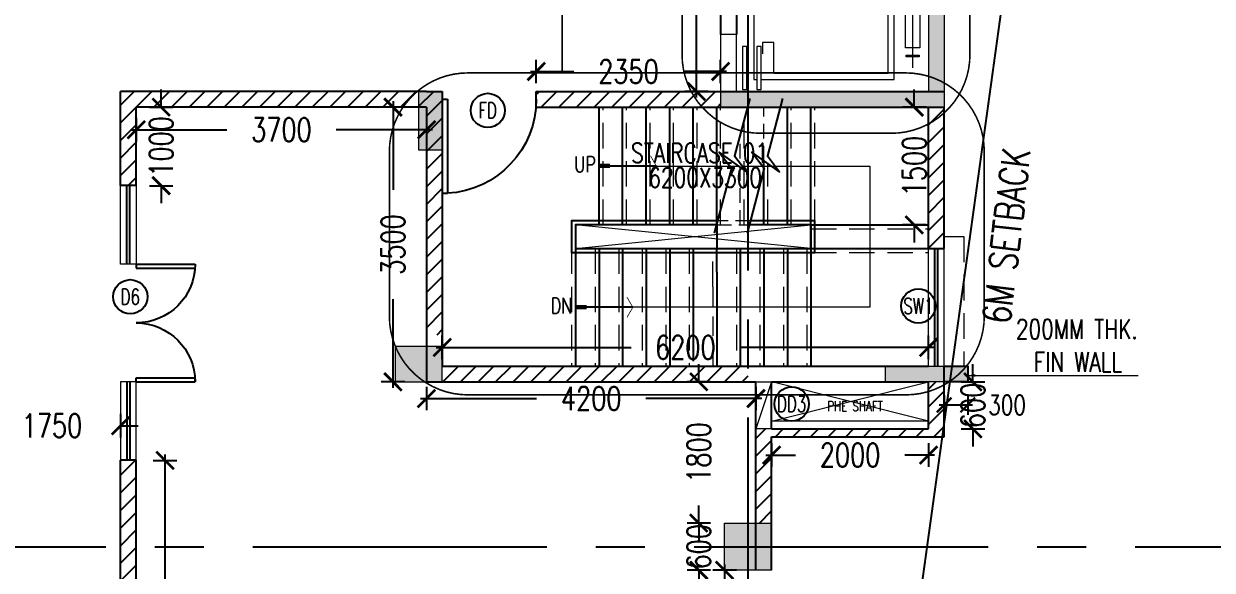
# Model space of a CAD drawing. Header units: millimetres. Extents: x -2076597 to 16308595, y -4402071 to 17875273.
# Drawn here: x -2033182 to -2018031, y -4302683 to -4295720 of the extents above; entities that cross this region are included whole.
import ezdxf
from ezdxf.enums import TextEntityAlignment as Align
from ezdxf.lldxf.tags import DXFTag

# ---------------------------------------------------------------- set-up
doc = ezdxf.new("R2010")
doc.units = ezdxf.units.MM
for name, pattern in [('CENTER', [50.8, 31.75, -6.35, 6.35, -6.35]), ('CENTER2', [1.125, 0.75, -0.125, 0.125, -0.125]), ('CONTINULUS', [0]), ('DASHDOT', [1, 0.5, -0.25, 0, -0.25]), ('DASHED', [19.05, 12.7, -6.35]), ('DASHED2', [0.375, 0.25, -0.125])]:
    doc.linetypes.add(name, pattern=pattern)
for name, color, linetype, lineweight in [('A- GLAZING', 5, 'Continuous', 9), ('A- LIGHT LINE', 8, 'Continuous', 9), ('A- SHAFT', 8, 'Continuous', 9), ('A-COL HATCH', 252, 'Continuous', 9), ('A-DETL-GENF', 92, 'Continuous', 9), ('A-DETL-THIN', 1, 'Continuous', 9), ('A-FLOR-OPNG', 51, 'Continuous', 9), ('A-FOR AREAS', 21, 'Continuous', 25), ('S-COL HATCH', 251, 'Continuous', 9), ('S-COLS', 7, 'Continuous', 9)]:
    doc.layers.add(name, color=color, linetype=linetype, lineweight=lineweight)
for name, color, linetype in [('A- STAIRSCASE', 1, 'Continuous'), ('A-ARROW', 8, 'Continuous'), ('A-DIMS', 4, 'Continuous'), ('a-door', 1, 'Continuous'), ('A-ELE 02', 4, 'Continuous'), ('A-FLDROP', 1, 'Continuous'), ('A-GRID', 8, 'CENTER'), ('A-PARAPET WALL', 4, 'Continuous'), ('A-RAILING', 3, 'Continuous'), ('a-ref', 5, 'Continuous'), ('A-REV CLOUD', 2, 'DASHED'), ('A-SCHED', 1, 'Continuous'), ('A-SETBACK', 3, 'Continuous'), ('A-TXTROOM', 3, 'Continuous'), ('A-WALL', 2, 'Continuous'), ('A-WALL HATCH', 8, 'Continuous'), ('S-GRID', 252, 'CENTER2')]:
    doc.layers.add(name, color=color, linetype=linetype)
doc.styles.add('DIM 100', font='romans.shx', dxfattribs={"width": 0.8})
doc.styles.add('ROMANS', font='romans.shx', dxfattribs={"width": 0.75})
tags = doc.linetypes.add('DASHEDX2', pattern=[1.5, 1, -0.5]).pattern_tags.tags
tags[6:7] = [DXFTag(74, 4), DXFTag(75, 0), DXFTag(340, '0'), DXFTag(46, 1.0), DXFTag(50, 0.0), DXFTag(44, 0.0), DXFTag(45, 0.0)]
tags[4:5] = [DXFTag(74, 4), DXFTag(75, 0), DXFTag(340, '0'), DXFTag(46, 1.0), DXFTag(50, 0.0), DXFTag(44, 0.0), DXFTag(45, 0.0)]
doc.dimstyles.new('1_100 MJR', dxfattribs={"dimscale": 100, "dimtxt": 1.75, "dimasz": 1, "dimexe": 1, "dimexo": 0, "dimgap": 0.09, "dimtad": 0, "dimdsep": 46, "dimtxsty": 'DIM 100', "dimblk": 'ARCHTICK', "dimcen": 0.09, "dimdle": 1, "dimclrd": 8, "dimclre": 8, "dimclrt": 256, "dimazin": 0, "dimtfac": 1, "dimtofl": 0, "dimtmove": 1, "dimatfit": 3, "dimfxl": 0, "dimtolj": 1, "dimtzin": 0, "dimlwd": -1, "dimlwe": -1, "dimarcsym": 0})
doc.dimstyles.new('DIMM-100', dxfattribs={"dimscale": 150, "dimtxt": 2, "dimasz": 1.5, "dimexe": 1, "dimexo": 0, "dimgap": 2, "dimtad": 0, "dimtoh": 1, "dimdec": 0, "dimzin": 0, "dimdsep": 46, "dimtxsty": 'ROMANS', "dimblk": 'ARCHTICK', "dimcen": 1.5, "dimdle": 0.5, "dimclrd": 8, "dimclre": 8, "dimclrt": 256, "dimazin": 0, "dimtfac": 1, "dimtdec": 0, "dimtix": 1, "dimtofl": 0, "dimtmove": 2, "dimatfit": 3, "dimldrblk": 'DOT', "dimfxl": 0, "dimtolj": 1, "dimtzin": 0, "dimarcsym": 0})
pattern_1 = [(45, (1802100.65, 14255482.13), (-112.2532015, 112.2532015), [])]

# ---------------------------------------------------------------- blocks, each defined once
blk = doc.blocks.new('_ArchTick')
at = {"color": 0, "linetype": 'ByBlock', "const_width": 0.15}
blk.add_lwpolyline([(-0.5, -0.5), (0.5, 0.5)], dxfattribs=at)
blk = doc.blocks.new('*D61')
at = {"layer": 'A-DIMS', "color": 8, "lineweight": -2, "transparency": 16777216}
for p, q in [((-3823549, -18360283), (-3823549, -18360533)), ((-3823249, -18360283), (-3823249, -18360533)), ((-3823611, -18360408), (-3823186, -18360408))]:
    blk.add_line(p, q, dxfattribs=at)
at = {"layer": 'Defpoints', "color": 0, "transparency": 16777216}
for p in [(-3823549, -18360113), (-3823249, -18360113), (-3823249, -18360408)]:
    blk.add_point(p, dxfattribs=at)
at = {"layer": 'A-DIMS', "color": 8, "lineweight": -2, "transparency": 16777216, "xscale": 187.5, "yscale": 187.5, "zscale": 187.5, "rotation": 180}
blk.add_blockref('_ArchTick', (-3823549, -18360408), dxfattribs=at)
at = {"layer": 'A-DIMS', "color": 8, "lineweight": -2, "transparency": 16777216, "xscale": 187.5, "yscale": 187.5, "zscale": 187.5}
blk.add_blockref('_ArchTick', (-3823249, -18360408), dxfattribs=at)
at = {"layer": 'A-DIMS', "color": 4, "transparency": 16777216, "insert": (-3822747, -18360408), "char_height": 250, "attachment_point": 5, "style": 'ROMANS'}
blk.add_mtext('\\A1;300', dxfattribs=at)
blk = doc.blocks.new('_Dot')
at = {"color": 0, "linetype": 'ByBlock', "lineweight": -2}
blk.add_line((-0.5, 0), (-1, 0), dxfattribs=at)
at = {"color": 0, "linetype": 'ByBlock', "const_width": 0.5}
blk.add_lwpolyline([(-0.25, 0, 1), (0.25, 0, 1)], format="xyb", close=True, dxfattribs=at)
blk = doc.blocks.new('shafts')
at = {"layer": 'A- SHAFT'}
for p, q in [((716972, -1001020), (718972, -1000520)), ((718972, -1001020), (716972, -1000520)), ((718972, -1001020), (716972, -1001020))]:
    blk.add_line(p, q, dxfattribs=at)
at = {"layer": 'A-TXTROOM', "insert": (717680, -1000765, 0), "char_height": 128, "width": 1088.76, "attachment_point": 1, "style": 'ROMANS'}
blk.add_mtext('PHE SHAFT', dxfattribs=at)
blk = doc.blocks.new('A$C4B0B4100')
at = {"layer": 'A-COL HATCH'}
h = blk.add_hatch(color=256, dxfattribs=at)
h.dxf.hatch_style = 1
h.paths.add_polyline_path([(108, -29178), (-2076, -29178), (-2076, -26728), (108, -26728), (108, -26528), (-2076, -26528), (-2076, -24078), (-192, -24078), (-192, -23878), (-2276, -23878), (-2276, -29378), (108, -29378)])
h.paths.add_polyline_path([(574, -26528), (374, -26528), (108, -26528), (108, -26728), (374, -26728), (574, -26728)])
h.paths.add_polyline_path([(574, -29178), (374, -29178), (108, -29178), (108, -29378), (574, -29378)])
h.paths.add_polyline_path([(574, -23878), (408, -23878), (408, -24078), (374, -24078), (574, -24078)])
h.paths.add_polyline_path([(408, -23878), (108, -23878), (108, -24078), (408, -24078)])
h.paths.add_polyline_path([(108, -23878), (-192, -23878), (-192, -24078), (108, -24078)], flags=17)
h = blk.add_hatch(color=256, dxfattribs=at)
h.dxf.hatch_style = 1
h.paths.add_polyline_path([(374, -26378), (574, -26378), (574, -26078), (374, -26078)])
h.paths.add_polyline_path([(374, -26528), (574, -26528), (574, -26378), (374, -26378)])
at = {"layer": 'A-DETL-THIN'}
for p, q in [((224, -24078), (224, -26528)), ((-1638, -24232), (-1638, -26274)), ((59, -24232), (-1638, -24232)), ((59, -24103), (59, -24649)), ((113, -24103), (59, -24103)), ((113, -24649), (113, -24103)), ((151, -24232), (113, -24232)), ((151, -26274), (151, -24232)), ((296, -24103), (241, -24103)), ((241, -24103), (241, -24649)), ((296, -24649), (296, -24103)), ((-1560, -24310), (-1560, -26196)), ((-104, -24310), (-1560, -24310)), ((-104, -24310), (-104, -24701)), ((-1958, -24521), (-1790, -24521)), ((-1958, -24539), (-1958, -24521)), ((-1790, -24539), (-1958, -24539)), ((-1790, -24521), (-1790, -24539)), ((-1966, -25871), (-1966, -24635)), ((-1966, -24635), (-1782, -24635)), ((-1782, -24635), (-1782, -25871)), ((40, -24701), (40, -24557)), ((59, -24649), (113, -24649)), ((241, -24649), (296, -24649)), ((-104, -24701), (40, -24701)), ((-1782, -25871), (-1966, -25871)), ((-104, -26196), (-104, -25804)), ((40, -25804), (-104, -25804)), ((40, -26001), (40, -25804)), ((59, -26403), (59, -25857)), ((59, -25857), (113, -25857)), ((113, -25857), (113, -26403)), ((241, -25857), (296, -25857)), ((241, -26403), (241, -25857)), ((296, -25857), (296, -26403)), ((-1958, -25985), (-1958, -25966)), ((-1958, -25966), (-1790, -25966)), ((-1790, -25985), (-1958, -25985)), ((-1790, -25966), (-1790, -25985)), ((-1560, -26196), (-104, -26196)), ((-1638, -26274), (59, -26274)), ((151, -26274), (116, -26274)), ((113, -26403), (59, -26403)), ((296, -26403), (241, -26403)), ((224, -26728), (224, -29178)), ((59, -26853), (59, -27399)), ((113, -26853), (59, -26853)), ((113, -27399), (113, -26853)), ((241, -26853), (241, -27399)), ((296, -26853), (241, -26853)), ((296, -27399), (296, -26853)), ((-1638, -26982), (-1638, -29024)), ((59, -26982), (-1638, -26982)), ((-1560, -27060), (-1560, -28946)), ((-104, -27060), (-1560, -27060)), ((-104, -27060), (-104, -27451)), ((151, -26982), (113, -26982)), ((151, -29024), (151, -26982)), ((-1958, -27271), (-1790, -27271)), ((-1958, -27289), (-1958, -27271)), ((-1790, -27271), (-1790, -27289)), ((-1966, -28621), (-1966, -27385)), ((-1966, -27385), (-1782, -27385)), ((-1790, -27289), (-1958, -27289)), ((-1782, -27385), (-1782, -28621)), ((40, -27451), (40, -27307)), ((59, -27399), (113, -27399)), ((241, -27399), (296, -27399)), ((-104, -27451), (40, -27451)), ((-1782, -28621), (-1966, -28621)), ((40, -28554), (-104, -28554)), ((-104, -28946), (-104, -28554)), ((40, -28751), (40, -28554)), ((59, -29153), (59, -28607)), ((59, -28607), (113, -28607)), ((113, -28607), (113, -29153)), ((241, -29153), (241, -28607)), ((241, -28607), (296, -28607)), ((296, -28607), (296, -29153)), ((-1958, -28716), (-1790, -28716)), ((-1958, -28735), (-1958, -28716)), ((-1790, -28735), (-1958, -28735)), ((-1790, -28716), (-1790, -28735)), ((-1638, -29024), (59, -29024)), ((-1560, -28946), (-104, -28946)), ((151, -29024), (116, -29024))]:
    blk.add_line(p, q, dxfattribs=at)
at = {"layer": 'A-FLDROP'}
for p, q in [((374, -25803), (374, -24803)), ((574, -25803), (574, -24803)), ((374, -28453), (374, -27453)), ((574, -28453), (574, -27453))]:
    blk.add_line(p, q, dxfattribs=at)
at = {"layer": 'A-FLOR-OPNG'}
for p, q in [((-1874, -24380), (-1874, -26126)), ((-1874, -27130), (-1874, -28876))]:
    blk.add_line(p, q, dxfattribs=at)
at = {"layer": 'A-WALL', "lineweight": 18}
for p, q in [((-2276, -23878), (574, -23878)), ((-2276, -29378), (-2276, -23878)), ((574, -24078), (574, -23878)), ((-2076, -26528), (-2076, -24078)), ((-2076, -24078), (574, -24078)), ((374, -26078), (574, -26078)), ((374, -26528), (-2076, -26528)), ((574, -26728), (574, -26528)), ((-2076, -26728), (374, -26728)), ((-2076, -29178), (-2076, -26728)), ((374, -26728), (574, -26728)), ((374, -29178), (-2076, -29178)), ((574, -29178), (374, -29178)), ((574, -29378), (574, -29178)), ((574, -29378), (-2276, -29378))]:
    blk.add_line(p, q, dxfattribs=at)
for points in [[(374, -24803), (574, -24803), (574, -24078), (374, -24078)], [(374, -27453), (574, -27453), (574, -26728), (374, -26728)], [(574, -29178), (374, -29178), (374, -28453), (574, -28453)]]:
    blk.add_lwpolyline(points, close=True, dxfattribs=at)
blk.add_lwpolyline([(374, -26528), (374, -25803), (574, -25803), (574, -26528)], dxfattribs=at)
at = {"layer": 'A-TXTROOM', "char_height": 200, "attachment_point": 1, "rotation": 180, "style": 'ROMANS'}
for s, insert, width in [('2550X2450', (-72, -25282, 0), 994.29), ('PASS. LIFT', (-162, -25629, 0), 1701.18), ('2550X2450', (-125, -28000, 0), 994.29), ('PASS. LIFT', (-215, -28347, 0), 1701.18)]:
    blk.add_mtext(s, dxfattribs=dict(at, insert=insert, width=width))
blk = doc.blocks.new('M_Single-Flush - 0915 x 2134mm-234763-0_ ground floor')
at = {"layer": 'a-door'}
for p, q in [((406, -100), (406, -1015)), ((458, -100), (406, -100)), ((458, -100), (458, -1015)), ((458, -1015), (406, -1015))]:
    blk.add_line(p, q, dxfattribs=at)
blk.add_arc((458, -100), 917, 180, 266.8107, dxfattribs=at)
blk = doc.blocks.new('Double-Flush - 1500 2-565315-1_ first floor')
at = {"layer": 'a-door'}
for p, q in [((-750, 850), (-699, 850)), ((-750, 100), (-750, 850)), ((-699, 100), (-699, 850)), ((699, 100), (699, 848)), ((750, 100), (750, 850)), ((-750, 100), (-699, 100)), ((750, 100), (699, 100))]:
    blk.add_line(p, q, dxfattribs=at)
for centre, start, end in [((-750, 100), 0, 90), ((750, 100), 90, 180)]:
    blk.add_arc(centre, 750, start, end, dxfattribs=at)
blk = doc.blocks.new('DOOR WITH GLAZING')
at = {"layer": 'A- GLAZING'}
for p, q in [((1171389, -1004070), (1171389, -1005070)), ((1171589, -1005070), (1171589, -1004070)), ((1171389, -1005070), (1171589, -1005070)), ((1171389, -1006570), (1171589, -1006570)), ((1171389, -1007570), (1171389, -1006570)), ((1171589, -1006570), (1171589, -1007570))]:
    blk.add_line(p, q, dxfattribs=at)
at = {"layer": 'A-PARAPET WALL'}
for p, q in [((1171469, -1005070), (1171469, -1004070)), ((1171509, -1005070), (1171509, -1004070)), ((1171469, -1006570), (1171469, -1007570)), ((1171509, -1006570), (1171509, -1007570))]:
    blk.add_line(p, q, dxfattribs=at)
at = {"layer": 'A-WALL'}
for p, q in [((1171389, -1004070), (1171589, -1004070)), ((1171389, -1007570), (1171589, -1007570))]:
    blk.add_line(p, q, dxfattribs=at)
at = {"layer": 'a-door', "rotation": 90}
blk.add_blockref('Double-Flush - 1500 2-565315-1_ first floor', (1171489, -1005820), dxfattribs=at)
blk = doc.blocks.new('SOP')
at = {"layer": 'A-SCHED', "color": 8}
blk.add_circle((0, 0), 218, dxfattribs=at)
at = {"layer": 'A-SCHED', "style": 'ROMANS', "width": 0.7}
blk.add_attdef('D2', text='', height=200, dxfattribs=at).set_placement((0, 0), align=Align.MIDDLE_CENTER)
blk = doc.blocks.new('*D606')
at = {"layer": 'A-DIMS', "color": 8, "linetype": 'CONTINULUS', "lineweight": -2, "transparency": 16777216}
for p, q in [((-2024606, -4291408), (-2024606, -4293336)), ((-2024606, -4296658), (-2024606, -4294729))]:
    blk.add_line(p, q, dxfattribs=at)
at = {"layer": 'A-DIMS', "color": 8, "lineweight": -2, "transparency": 16777216}
for p, q in [((-2024456, -4291483), (-2024756, -4291483)), ((-2024456, -4296583), (-2024756, -4296583))]:
    blk.add_line(p, q, dxfattribs=at)
at = {"layer": 'Defpoints', "color": 0, "transparency": 16777216}
for p in [(-2024298, -4291483), (-2024606, -4296583), (-2024298, -4296583)]:
    blk.add_point(p, dxfattribs=at)
at = {"layer": 'A-DIMS', "color": 8, "lineweight": -2, "transparency": 16777216, "xscale": 225, "yscale": 225, "zscale": 225}
for p, rotation in [((-2024606, -4291483), 90), ((-2024606, -4296583), 270)]:
    blk.add_blockref('_ArchTick', p, dxfattribs=dict(at, rotation=rotation))
at = {"layer": 'A-DIMS', "transparency": 16777216, "insert": (-2024606, -4294033), "char_height": 300, "attachment_point": 5, "rotation": 90, "style": 'ROMANS'}
blk.add_mtext('\\A1;5100', dxfattribs=at)
blk = doc.blocks.new('*D607')
at = {"layer": 'A-DIMS', "color": 8, "lineweight": -2, "transparency": 16777216}
for p, q in [((-2026648, -4296478), (-2026648, -4296178)), ((-2024298, -4296478), (-2024298, -4296178))]:
    blk.add_line(p, q, dxfattribs=at)
at = {"layer": 'A-DIMS', "color": 8, "linetype": 'CONTINULUS', "lineweight": -2, "transparency": 16777216}
for p, q in [((-2026723, -4296328), (-2026169, -4296328)), ((-2024223, -4296328), (-2024776, -4296328))]:
    blk.add_line(p, q, dxfattribs=at)
at = {"layer": 'Defpoints', "color": 0, "transparency": 16777216}
for p in [(-2026648, -4296328), (-2026648, -4296583), (-2024298, -4296583)]:
    blk.add_point(p, dxfattribs=at)
at = {"layer": 'A-DIMS', "color": 8, "lineweight": -2, "transparency": 16777216, "xscale": 225, "yscale": 225, "zscale": 225, "rotation": 180}
blk.add_blockref('_ArchTick', (-2026648, -4296328), dxfattribs=at)
at = {"layer": 'A-DIMS', "color": 8, "lineweight": -2, "transparency": 16777216, "xscale": 225, "yscale": 225, "zscale": 225}
blk.add_blockref('_ArchTick', (-2024298, -4296328), dxfattribs=at)
at = {"layer": 'A-DIMS', "transparency": 16777216, "insert": (-2025473, -4296328), "char_height": 300, "attachment_point": 5, "style": 'ROMANS'}
blk.add_mtext('\\A1;2350', dxfattribs=at)
blk = doc.blocks.new('2ND & 3RD FLOOR COLUMN')
at = {"layer": 'A-COL HATCH'}
for points in [[(-3725216, -18647334), (-3724916, -18647334), (-3724916, -18648084), (-3725216, -18648084)], [(-3725515.9, -18651034), (-3724916, -18651034), (-3724916, -18650584), (-3725515.9, -18650584)], [(-3719266, -18651034), (-3719266, -18650834), (-3718516, -18650834), (-3718516, -18651034)], [(-3720716, -18653434), (-3721316, -18653434), (-3721316, -18652834), (-3720716, -18652834)]]:
    blk.add_hatch(color=256, dxfattribs=at).paths.add_polyline_path(points)
at = {"layer": 'S-COL HATCH'}
blk.add_hatch(color=256, dxfattribs=at).paths.add_polyline_path([(-3720716, -18653434), (-3721316, -18653434), (-3721316, -18652834), (-3720716, -18652834)])
at = {"layer": 'S-COLS'}
for points in [[(-3725216, -18647334), (-3724916, -18647334), (-3724916, -18648084), (-3725216, -18648084)], [(-3725515.9, -18651034), (-3724916, -18651034), (-3724916, -18650584), (-3725515.9, -18650584)], [(-3719266, -18651034), (-3719266, -18650834), (-3718516, -18650834), (-3718516, -18651034)], [(-3720716, -18653434), (-3721316, -18653434), (-3721316, -18652834), (-3720716, -18652834)], [(-3720716, -18653434), (-3721316, -18653434), (-3721316, -18652834), (-3720716, -18652834)]]:
    blk.add_lwpolyline(points, close=True, dxfattribs=at)
at = {"layer": 'S-GRID', "ltscale": 5000}
for p, q in [((-3721016, -18677738.7), (-3721016, -18616910.1)), ((-3772330.8, -18653134), (-3707051.5, -18653134))]:
    blk.add_line(p, q, dxfattribs=at)
blk = doc.blocks.new('*D617')
at = {"layer": 'A-DIMS', "color": 8, "lineweight": -2, "transparency": 16777216}
for p, q in [((-2031748, -4296920), (-2031748, -4297220)), ((-2028048, -4296920), (-2028048, -4297220))]:
    blk.add_line(p, q, dxfattribs=at)
at = {"layer": 'A-DIMS', "color": 8, "linetype": 'CONTINULUS', "lineweight": -2, "transparency": 16777216}
for p, q in [((-2031823, -4297070), (-2030594, -4297070)), ((-2027973, -4297070), (-2029201, -4297070))]:
    blk.add_line(p, q, dxfattribs=at)
at = {"layer": 'Defpoints', "color": 0, "transparency": 16777216}
for p in [(-2031748, -4296783), (-2028048, -4296783), (-2028048, -4297070)]:
    blk.add_point(p, dxfattribs=at)
at = {"layer": 'A-DIMS', "color": 8, "lineweight": -2, "transparency": 16777216, "xscale": 225, "yscale": 225, "zscale": 225, "rotation": 180}
blk.add_blockref('_ArchTick', (-2031748, -4297070), dxfattribs=at)
at = {"layer": 'A-DIMS', "color": 8, "lineweight": -2, "transparency": 16777216, "xscale": 225, "yscale": 225, "zscale": 225}
blk.add_blockref('_ArchTick', (-2028048, -4297070), dxfattribs=at)
at = {"layer": 'A-DIMS', "transparency": 16777216, "insert": (-2029898, -4297070), "char_height": 300, "attachment_point": 5, "style": 'ROMANS'}
blk.add_mtext('\\A1;3700', dxfattribs=at)
blk = doc.blocks.new('*D618')
at = {"layer": 'A-DIMS', "color": 8, "linetype": 'CONTINULUS', "lineweight": -2, "transparency": 16777216}
for p, q in [((-2028475, -4296708), (-2028475, -4297836)), ((-2028475, -4300358), (-2028475, -4299229))]:
    blk.add_line(p, q, dxfattribs=at)
at = {"layer": 'A-DIMS', "color": 8, "lineweight": -2, "transparency": 16777216}
for p, q in [((-2028325, -4296783), (-2028625, -4296783)), ((-2028325, -4300283), (-2028625, -4300283))]:
    blk.add_line(p, q, dxfattribs=at)
at = {"layer": 'Defpoints', "color": 0, "transparency": 16777216}
for p in [(-2028048, -4296783), (-2028475, -4300283), (-2028048, -4300283)]:
    blk.add_point(p, dxfattribs=at)
at = {"layer": 'A-DIMS', "color": 8, "lineweight": -2, "transparency": 16777216, "xscale": 225, "yscale": 225, "zscale": 225}
for p, rotation in [((-2028475, -4296783), 90), ((-2028475, -4300283), 270)]:
    blk.add_blockref('_ArchTick', p, dxfattribs=dict(at, rotation=rotation))
at = {"layer": 'A-DIMS', "transparency": 16777216, "insert": (-2028475, -4298533), "char_height": 300, "attachment_point": 5, "rotation": 90, "style": 'ROMANS'}
blk.add_mtext('\\A1;3500', dxfattribs=at)
blk = doc.blocks.new('*D203')
at = {"layer": 'A-DIMS', "color": 8, "lineweight": -2, "transparency": 16777216}
for p, q in [((-2028048, -4300345), (-2028048, -4300645)), ((-2023848, -4300345), (-2023848, -4300645))]:
    blk.add_line(p, q, dxfattribs=at)
at = {"layer": 'A-DIMS', "color": 8, "linetype": 'CONTINULUS', "lineweight": -2, "transparency": 16777216}
for p, q in [((-2028123, -4300495), (-2026644, -4300495)), ((-2023773, -4300495), (-2025251, -4300495))]:
    blk.add_line(p, q, dxfattribs=at)
at = {"layer": 'Defpoints', "color": 0, "transparency": 16777216}
for p in [(-2028048, -4300283), (-2023848, -4300283), (-2023848, -4300495)]:
    blk.add_point(p, dxfattribs=at)
at = {"layer": 'A-DIMS', "color": 8, "lineweight": -2, "transparency": 16777216, "xscale": 225, "yscale": 225, "zscale": 225, "rotation": 180}
blk.add_blockref('_ArchTick', (-2028048, -4300495), dxfattribs=at)
at = {"layer": 'A-DIMS', "color": 8, "lineweight": -2, "transparency": 16777216, "xscale": 225, "yscale": 225, "zscale": 225}
blk.add_blockref('_ArchTick', (-2023848, -4300495), dxfattribs=at)
at = {"layer": 'A-DIMS', "transparency": 16777216, "insert": (-2025948, -4300495), "char_height": 300, "attachment_point": 5, "style": 'ROMANS'}
blk.add_mtext('\\A1;4200', dxfattribs=at)
blk = doc.blocks.new('*D619')
at = {"layer": 'A-DIMS', "color": 8, "linetype": 'CONTINULUS', "lineweight": -2, "transparency": 16777216}
for p, q in [((-2021082, -4300283), (-2021082, -4300058)), ((-2021082, -4300883), (-2021082, -4301108))]:
    blk.add_line(p, q, dxfattribs=at)
at = {"layer": 'A-DIMS', "color": 8, "lineweight": -2, "transparency": 16777216}
for p, q in [((-2021232, -4300283), (-2020932, -4300283)), ((-2021232, -4300883), (-2020932, -4300883))]:
    blk.add_line(p, q, dxfattribs=at)
at = {"layer": 'Defpoints', "color": 0, "transparency": 16777216}
for p in [(-2021648, -4300283), (-2021082, -4300283), (-2021648, -4300883)]:
    blk.add_point(p, dxfattribs=at)
at = {"layer": 'A-DIMS', "color": 8, "lineweight": -2, "transparency": 16777216, "xscale": 225, "yscale": 225, "zscale": 225}
for p, rotation in [((-2021082, -4300283), 270), ((-2021082, -4300883), 90)]:
    blk.add_blockref('_ArchTick', p, dxfattribs=dict(at, rotation=rotation))
at = {"layer": 'A-DIMS', "transparency": 16777216, "insert": (-2021082, -4300583), "char_height": 300, "attachment_point": 5, "rotation": 90, "style": 'ROMANS'}
blk.add_mtext('\\A1;600', dxfattribs=at)
blk = doc.blocks.new('*D620')
at = {"layer": 'A-DIMS', "color": 8, "lineweight": -2, "transparency": 16777216}
for p, q in [((-2023648, -4301065), (-2023648, -4301365)), ((-2021648, -4301065), (-2021648, -4301365))]:
    blk.add_line(p, q, dxfattribs=at)
at = {"layer": 'A-DIMS', "color": 8, "linetype": 'CONTINULUS', "lineweight": -2, "transparency": 16777216}
for p, q in [((-2023723, -4301215), (-2023344, -4301215)), ((-2021573, -4301215), (-2021951, -4301215))]:
    blk.add_line(p, q, dxfattribs=at)
at = {"layer": 'Defpoints', "color": 0, "transparency": 16777216}
for p in [(-2023648, -4300883), (-2021648, -4300883), (-2023648, -4301215)]:
    blk.add_point(p, dxfattribs=at)
at = {"layer": 'A-DIMS', "color": 8, "lineweight": -2, "transparency": 16777216, "xscale": 225, "yscale": 225, "zscale": 225}
for p, rotation in [((-2023648, -4301215), 180.0000000790807), ((-2021648, -4301215), 7.908066201878228e-08)]:
    blk.add_blockref('_ArchTick', p, dxfattribs=dict(at, rotation=rotation))
at = {"layer": 'A-DIMS', "transparency": 16777216, "insert": (-2022648, -4301215), "char_height": 300, "attachment_point": 5, "rotation": 0, "style": 'ROMANS'}
blk.add_mtext('\\A1;2000', dxfattribs=at)
blk = doc.blocks.new('*D205')
at = {"layer": 'A-DIMS', "color": 8, "linetype": 'CONTINULUS', "lineweight": -2, "transparency": 16777216}
for p, q in [((-2024577, -4300283), (-2024577, -4300058)), ((-2024577, -4302083), (-2024577, -4302308))]:
    blk.add_line(p, q, dxfattribs=at)
at = {"layer": 'A-DIMS', "color": 8, "lineweight": -2, "transparency": 16777216}
for p, q in [((-2024427, -4300283), (-2024727, -4300283)), ((-2024427, -4302083), (-2024727, -4302083))]:
    blk.add_line(p, q, dxfattribs=at)
at = {"layer": 'Defpoints', "color": 0, "transparency": 16777216}
for p in [(-2023848, -4300283), (-2024577, -4302083), (-2023848, -4302083)]:
    blk.add_point(p, dxfattribs=at)
at = {"layer": 'A-DIMS', "color": 8, "lineweight": -2, "transparency": 16777216, "xscale": 225, "yscale": 225, "zscale": 225}
for p, rotation in [((-2024577, -4300283), 270), ((-2024577, -4302083), 90)]:
    blk.add_blockref('_ArchTick', p, dxfattribs=dict(at, rotation=rotation))
at = {"layer": 'A-DIMS', "transparency": 16777216, "insert": (-2024577, -4301183), "char_height": 300, "attachment_point": 5, "rotation": 90, "style": 'ROMANS'}
blk.add_mtext('\\A1;1800', dxfattribs=at)
blk = doc.blocks.new('*D206')
at = {"layer": 'A-DIMS', "color": 8, "linetype": 'CONTINULUS', "lineweight": -2, "transparency": 16777216}
for p, q in [((-2024577, -4302083), (-2024577, -4301858)), ((-2024577, -4302683), (-2024577, -4302908))]:
    blk.add_line(p, q, dxfattribs=at)
at = {"layer": 'A-DIMS', "color": 8, "lineweight": -2, "transparency": 16777216}
for p, q in [((-2024427, -4302083), (-2024727, -4302083)), ((-2024427, -4302683), (-2024727, -4302683))]:
    blk.add_line(p, q, dxfattribs=at)
at = {"layer": 'Defpoints', "color": 0, "transparency": 16777216}
for p in [(-2024248, -4302083), (-2024577, -4302683), (-2024248, -4302683)]:
    blk.add_point(p, dxfattribs=at)
at = {"layer": 'A-DIMS', "color": 8, "lineweight": -2, "transparency": 16777216, "xscale": 225, "yscale": 225, "zscale": 225}
for p, rotation in [((-2024577, -4302083), 270), ((-2024577, -4302683), 90)]:
    blk.add_blockref('_ArchTick', p, dxfattribs=dict(at, rotation=rotation))
at = {"layer": 'A-DIMS', "transparency": 16777216, "insert": (-2024577, -4302383), "char_height": 300, "attachment_point": 5, "rotation": 90, "style": 'ROMANS'}
blk.add_mtext('\\A1;600', dxfattribs=at)
blk = doc.blocks.new('*D624')
at = {"layer": 'A-DIMS', "color": 8, "lineweight": -2, "transparency": 16777216}
for p, q in [((-2031532, -4301283), (-2031232, -4301283)), ((-2031532, -4308463), (-2031232, -4308463))]:
    blk.add_line(p, q, dxfattribs=at)
at = {"layer": 'A-DIMS', "color": 8, "linetype": 'CONTINULUS', "lineweight": -2, "transparency": 16777216}
for p, q in [((-2031382, -4301208), (-2031382, -4304176)), ((-2031382, -4308538), (-2031382, -4305569))]:
    blk.add_line(p, q, dxfattribs=at)
at = {"layer": 'Defpoints', "color": 0, "transparency": 16777216}
for p in [(-2031748, -4301283), (-2031382, -4301283), (-2031748, -4308463)]:
    blk.add_point(p, dxfattribs=at)
at = {"layer": 'A-DIMS', "color": 8, "lineweight": -2, "transparency": 16777216, "xscale": 225, "yscale": 225, "zscale": 225}
for p, rotation in [((-2031382, -4301283), 90.0002372634359), ((-2031382, -4308463), 270.0002372634359)]:
    blk.add_blockref('_ArchTick', p, dxfattribs=dict(at, rotation=rotation))
at = {"layer": 'A-DIMS', "transparency": 16777216, "insert": (-2031382, -4304873), "char_height": 300, "attachment_point": 5, "rotation": 270.0002, "style": 'ROMANS'}
blk.add_mtext('\\A1;7180', dxfattribs=at)
blk = doc.blocks.new('*D625')
at = {"layer": 'A-DIMS', "color": 8, "linetype": 'CONTINULUS', "lineweight": -2, "transparency": 16777216}
for p, q in [((-2031431, -4296783), (-2031431, -4296558)), ((-2031431, -4297783), (-2031431, -4298008))]:
    blk.add_line(p, q, dxfattribs=at)
at = {"layer": 'A-DIMS', "color": 8, "lineweight": -2, "transparency": 16777216}
for p, q in [((-2031581, -4296783), (-2031281, -4296783)), ((-2031581, -4297783), (-2031281, -4297783))]:
    blk.add_line(p, q, dxfattribs=at)
at = {"layer": 'Defpoints', "color": 0, "transparency": 16777216}
for p in [(-2031748, -4296783), (-2031431, -4296783), (-2031748, -4297783)]:
    blk.add_point(p, dxfattribs=at)
at = {"layer": 'A-DIMS', "color": 8, "lineweight": -2, "transparency": 16777216, "xscale": 225, "yscale": 225, "zscale": 225}
for p, rotation in [((-2031431, -4296783), 270), ((-2031431, -4297783), 90)]:
    blk.add_blockref('_ArchTick', p, dxfattribs=dict(at, rotation=rotation))
at = {"layer": 'A-DIMS', "transparency": 16777216, "insert": (-2031431, -4297283), "char_height": 300, "attachment_point": 5, "rotation": 90, "style": 'ROMANS'}
blk.add_mtext('\\A1;1000', dxfattribs=at)
blk = doc.blocks.new('*D222')
at = {"layer": 'A-DIMS', "color": 8, "lineweight": -2, "transparency": 16777216}
for p, q in [((-2033698, -4300691), (-2033698, -4300991)), ((-2031948, -4300691), (-2031948, -4300991))]:
    blk.add_line(p, q, dxfattribs=at)
at = {"layer": 'A-DIMS', "color": 8, "linetype": 'CONTINULUS', "lineweight": -2, "transparency": 16777216}
for p, q in [((-2033698, -4300841), (-2033923, -4300841)), ((-2031948, -4300841), (-2031723, -4300841))]:
    blk.add_line(p, q, dxfattribs=at)
at = {"layer": 'Defpoints', "color": 0, "transparency": 16777216}
for p in [(-2033698, -4299908), (-2031948, -4300283), (-2031948, -4300841)]:
    blk.add_point(p, dxfattribs=at)
at = {"layer": 'A-DIMS', "color": 8, "lineweight": -2, "transparency": 16777216, "xscale": 225, "yscale": 225, "zscale": 225}
blk.add_blockref('_ArchTick', (-2033698, -4300841), dxfattribs=at)
at = {"layer": 'A-DIMS', "color": 8, "lineweight": -2, "transparency": 16777216, "xscale": 225, "yscale": 225, "zscale": 225, "rotation": 180}
blk.add_blockref('_ArchTick', (-2031948, -4300841), dxfattribs=at)
at = {"layer": 'A-DIMS', "transparency": 16777216, "insert": (-2032823, -4300841), "char_height": 300, "attachment_point": 5, "style": 'ROMANS'}
blk.add_mtext('\\A1;1750', dxfattribs=at)
blk = doc.blocks.new('A$C7D9D46CB')
at = {"layer": 'A-ARROW'}
for p, q in [((275, 295), (0, 295)), ((1460, 265), (0, 265)), ((275, 235), (0, 235))]:
    blk.add_line(p, q, dxfattribs=at)
at = {"layer": 'A-ARROW', "const_width": 20}
blk.add_lwpolyline([(1310, 5), (1460, 265), (1310, 525)], dxfattribs=at)
blk = doc.blocks.new('*D275')
at = {"layer": 'A-DIMS', "color": 8, "lineweight": -2, "transparency": 16777216}
for p, q in [((-2021829, -4296783), (-2021829, -4296558)), ((-2021679, -4296783), (-2021979, -4296783)), ((-2021679, -4298283), (-2021979, -4298283)), ((-2021829, -4298283), (-2021829, -4298508))]:
    blk.add_line(p, q, dxfattribs=at)
at = {"layer": 'Defpoints', "color": 0, "transparency": 16777216}
for p in [(-2021648, -4296783), (-2021829, -4298283), (-2021648, -4298283)]:
    blk.add_point(p, dxfattribs=at)
at = {"layer": 'A-DIMS', "color": 8, "lineweight": -2, "transparency": 16777216, "xscale": 225, "yscale": 225, "zscale": 225}
for p, rotation in [((-2021829, -4296783), 270), ((-2021829, -4298283), 90)]:
    blk.add_blockref('_ArchTick', p, dxfattribs=dict(at, rotation=rotation))
at = {"layer": 'A-DIMS', "transparency": 16777216, "insert": (-2021829, -4297533), "char_height": 300, "attachment_point": 5, "rotation": 90, "style": 'ROMANS'}
blk.add_mtext('\\A1;1500', dxfattribs=at)
blk = doc.blocks.new('*D276')
at = {"layer": 'A-DIMS', "color": 8, "lineweight": -2, "transparency": 16777216}
for p, q in [((-2027848, -4299993), (-2027848, -4299693)), ((-2021648, -4299993), (-2021648, -4299693)), ((-2027923, -4299843), (-2025439, -4299843)), ((-2021573, -4299843), (-2024057, -4299843))]:
    blk.add_line(p, q, dxfattribs=at)
at = {"layer": 'Defpoints', "color": 0, "transparency": 16777216}
for p in [(-2021648, -4299843), (-2027848, -4300083), (-2021648, -4300083)]:
    blk.add_point(p, dxfattribs=at)
at = {"layer": 'A-DIMS', "color": 8, "lineweight": -2, "transparency": 16777216, "xscale": 225, "yscale": 225, "zscale": 225, "rotation": 180}
blk.add_blockref('_ArchTick', (-2027848, -4299843), dxfattribs=at)
at = {"layer": 'A-DIMS', "color": 8, "lineweight": -2, "transparency": 16777216, "xscale": 225, "yscale": 225, "zscale": 225}
blk.add_blockref('_ArchTick', (-2021648, -4299843), dxfattribs=at)
at = {"layer": 'A-DIMS', "transparency": 16777216, "insert": (-2024748, -4299843), "char_height": 300, "attachment_point": 5, "style": 'ROMANS'}
blk.add_mtext('\\A1;6200', dxfattribs=at)
blk = doc.blocks.new('Family - ___-240295-0_ ground floor')
at = {"layer": 'A-SETBACK', "linetype": 'DASHDOT', "lineweight": -2, "ltscale": 2000, "const_width": 25}
blk.add_lwpolyline([(76480, 233663), (47866, 236124), (29166, 193452), (70915, 193452)], close=True, dxfattribs=at)
at = {"layer": 'A-TXTROOM', "insert": (74062, 214309, 0), "char_height": 356, "attachment_point": 3, "rotation": 83.3011, "style": 'ROMANS'}
blk.add_mtext('6M SETBACK', dxfattribs=at)
blk = doc.blocks.new('*D398')
at = {"layer": 'A-DIMS', "color": 8, "lineweight": -2, "transparency": 16777216}
for p, q in [((-2024098, -4302683), (-2024398, -4302683)), ((-2024098, -4305283), (-2024398, -4305283))]:
    blk.add_line(p, q, dxfattribs=at)
at = {"layer": 'A-DIMS', "color": 8, "linetype": 'CONTINULUS', "lineweight": -2, "transparency": 16777216}
for p, q in [((-2024248, -4302608), (-2024248, -4303286)), ((-2024248, -4305358), (-2024248, -4304679))]:
    blk.add_line(p, q, dxfattribs=at)
at = {"layer": 'Defpoints', "color": 0, "transparency": 16777216}
for p in [(-2024248, -4302683), (-2023848, -4302683), (-2023848, -4305283)]:
    blk.add_point(p, dxfattribs=at)
at = {"layer": 'A-DIMS', "color": 8, "lineweight": -2, "transparency": 16777216, "xscale": 225, "yscale": 225, "zscale": 225}
for p, rotation in [((-2024248, -4302683), 90), ((-2024248, -4305283), 270)]:
    blk.add_blockref('_ArchTick', p, dxfattribs=dict(at, rotation=rotation))
at = {"layer": 'A-DIMS', "transparency": 16777216, "insert": (-2024248, -4303983), "char_height": 300, "attachment_point": 5, "rotation": 90, "style": 'ROMANS'}
blk.add_mtext('\\A1;2600', dxfattribs=at)
blk = doc.blocks.new('FEATURE WALL')
at = {"layer": 'A-WALL HATCH'}
h = blk.add_hatch(color=252, dxfattribs=at)
h.dxf.hatch_style = 1
h.paths.add_polyline_path([(-3823248.5, -18359913.2), (-3823548.5, -18359913.2), (-3823548.5, -18360113.2), (-3823248.5, -18360113.2)])
at = {"layer": 'A- LIGHT LINE', "color": 1, "linetype": 'DASHED2', "ltscale": 1300}
blk.add_lwpolyline([(-3823548.5, -18358263.2), (-3823298.5, -18358263.2), (-3823298.5, -18359913.2), (-3823548.5, -18359913.2)], dxfattribs=at)
at = {"layer": 'A-WALL'}
blk.add_lwpolyline([(-3823548.5, -18359913.2), (-3823248.5, -18359913.2), (-3823248.5, -18360113.2), (-3823548.5, -18360113.2)], dxfattribs=at)
at = {"layer": 'A-TXTROOM', "insert": (-3823623.3, -18359316.9, 0), "char_height": 250.282, "width": 3684.893, "attachment_point": 1, "style": 'ROMANS'}
blk.add_mtext('\\pi988.8;200MM THK. \\P\\pi1216.7;FIN WALL ', dxfattribs=at)
at = {"layer": 'A-DIMS'}
dim = blk.add_linear_dim(base=(-3823248.5, -18360408.2), p1=(-3823548.5, -18360113.2), p2=(-3823248.5, -18360113.2), dimstyle='DIMM-100', override={"dimfxlon": 1}, dxfattribs=at)
dim.commit()
dim.dimension.update_dxf_attribs({"geometry": '*D61', "text_midpoint": (-3822747, -18360408.2), "dimtype": 128})
at = {"layer": 'A- LIGHT LINE'}
blk.add_leader([(-3823250.7, -18360031.5), (-3821077.2, -18360031.5)], dimstyle='1_100 MJR', dxfattribs=at)

msp = doc.modelspace()

# ---------------------------------------------------------------- hatches: boundary and pattern name
at = {"layer": 'A-WALL HATCH'}
h = msp.add_hatch(dxfattribs=at)
h.set_pattern_fill('ANSI31', color=256, scale=50)
h.set_pattern_definition(pattern_1)
h.paths.add_polyline_path([(-2027847.9, -4296582.5), (-2028047.9, -4296582.5), (-2031947.9, -4296582.5), (-2031947.9, -4297782.5), (-2031747.9, -4297782.5), (-2031747.9, -4296782.5), (-2028047.9, -4296782.5), (-2028047.9, -4299682.5), (-2027847.9, -4299682.5)])
h.paths.add_polyline_path([(-2024297.9, -4296582.5), (-2026647.9, -4296582.5), (-2026647.9, -4296782.5), (-2024297.9, -4296782.5)])
h.paths.add_polyline_path([(-2023947.9, -4300082.5), (-2027847.9, -4300082.5), (-2027847.9, -4300282.5), (-2023947.9, -4300282.5)])
h.paths.add_polyline_path([(-2021447.9, -4296782.5), (-2021647.9, -4296782.5), (-2021647.9, -4300082.5), (-2021447.9, -4300082.5)])
h.paths.add_polyline_path([(-2021447.9, -4300082.5), (-2021647.9, -4300082.5), (-2021647.9, -4298582.5), (-2021447.9, -4298582.5)])
h.paths.add_polyline_path([(-2023647.9, -4300882.5), (-2023847.9, -4300882.5), (-2023847.9, -4302082.5), (-2023647.9, -4302082.5), (-2023647.9, -4300982.5), (-2021472.9, -4300982.5), (-2021447.9, -4300802), (-2021447.9, -4300282.5), (-2021647.9, -4300282.5), (-2021647.9, -4300882.5)])
h = msp.add_hatch(dxfattribs=at)
h.set_pattern_fill('ANSI31', color=256, scale=50)
h.set_pattern_definition(pattern_1)
h.paths.add_polyline_path([(-2031747.9, -4308662.5), (-2031947.9, -4308662.5), (-2031947.9, -4310382.5), (-2031747.9, -4310382.5)])
h.paths.add_polyline_path([(-2031747.9, -4301282.5), (-2031947.9, -4301282.5), (-2031947.9, -4302382.5), (-2031747.9, -4302382.5)])
h.paths.add_polyline_path([(-2031747.9, -4302382.5), (-2031947.9, -4302382.5), (-2031947.9, -4308662.5), (-2031747.9, -4308662.5), (-2031747.9, -4308662.5), (-2023947.9, -4308662.5), (-2023947.9, -4308462.5), (-2031747.9, -4308462.5)])

# ---------------------------------------------------------------- linework, layer by layer
at = {"layer": 'A- GLAZING'}
for p, q in [((-2021647.9, -4300082.5), (-2021647.9, -4298582.5)), ((-2021447.9, -4300082.5), (-2021447.9, -4298582.5)), ((-2023647.9, -4300282.5), (-2023847.9, -4300882.5))]:
    msp.add_line(p, q, dxfattribs=at)
msp.add_lwpolyline([(-2023647.9, -4300882.5), (-2023847.9, -4300882.5), (-2023847.9, -4300282.5), (-2023647.9, -4300282.5)], close=True, dxfattribs=at)
at = {"layer": 'A- LIGHT LINE', "color": 5, "linetype": 'DASHED2', "ltscale": 1300}
for p, q in [((-2025797.9, -4298282.5), (-2025797.9, -4296782.5)), ((-2025497.9, -4298282.5), (-2025497.9, -4296782.5)), ((-2025197.9, -4298282.5), (-2025197.9, -4296782.5)), ((-2024897.9, -4298282.5), (-2024897.9, -4296782.5)), ((-2024597.9, -4298282.5), (-2024597.9, -4296782.5)), ((-2024297.9, -4298282.5), (-2024297.9, -4296782.5)), ((-2023397.9, -4298282.5), (-2023397.9, -4296782.5)), ((-2023097.9, -4298282.5), (-2023097.9, -4296782.5)), ((-2023997.9, -4298282.5), (-2023997.9, -4296944.5)), ((-2023697.9, -4298282.5), (-2023697.9, -4297499.4)), ((-2023147.9, -4298332.5), (-2021647.9, -4298332.5)), ((-2026197.9, -4298582.5), (-2026197.9, -4300082.5)), ((-2025897.9, -4298582.5), (-2025897.9, -4300082.5)), ((-2025597.9, -4298582.5), (-2025597.9, -4300082.5)), ((-2025297.9, -4298582.5), (-2025297.9, -4300082.5)), ((-2024997.9, -4298582.5), (-2024997.9, -4300082.5)), ((-2024697.9, -4298582.5), (-2024697.9, -4300082.5)), ((-2024397.9, -4299072.8), (-2024397.9, -4298582.5)), ((-2024097.9, -4298582.5), (-2024097.9, -4300082.5)), ((-2023797.9, -4298582.5), (-2023797.9, -4300082.5)), ((-2023497.9, -4298582.5), (-2023497.9, -4300082.5)), ((-2023197.9, -4298582.5), (-2023197.9, -4300082.5)), ((-2023147.9, -4298632.5), (-2021647.9, -4298632.5))]:
    msp.add_line(p, q, dxfattribs=at)
at = {"layer": 'A- LIGHT LINE', "linetype": 'DASHED2', "ltscale": 750}
for p, q in [((-2023747.9, -4297464), (-2023747.9, -4296782.5)), ((-2024047.9, -4298282.5), (-2024047.9, -4297133.6)), ((-2024347.9, -4298282.5), (-2023934.3, -4298282.5)), ((-2023921, -4298232.5), (-2024338.5, -4298232.5))]:
    msp.add_line(p, q, dxfattribs=at)
at = {"layer": 'A- LIGHT LINE', "color": 5, "linetype": 'DASHED2', "ltscale": 1000}
msp.add_line((-2024397.9, -4299072.8), (-2024397.9, -4300082.5), dxfattribs=at)
at = {"layer": 'A- LIGHT LINE'}
for points in [[(-2024020.8, -4297532.5), (-2022397.9, -4297532.5), (-2022397.9, -4299332.5), (-2025847.9, -4299332.5)], [(-2025497.9, -4297532.5), (-2024047.9, -4297532.5)]]:
    msp.add_lwpolyline(points, dxfattribs=at)
at = {"layer": 'A- SHAFT'}
for p, q in [((-2026147.9, -4298582.5), (-2023147.9, -4298282.5)), ((-2023147.9, -4298582.5), (-2026147.9, -4298282.5))]:
    msp.add_line(p, q, dxfattribs=at)
at = {"layer": 'A- STAIRSCASE'}
for p, q in [((-2025847.9, -4298282.5), (-2025847.9, -4296782.5)), ((-2025547.9, -4298282.5), (-2025547.9, -4296782.5)), ((-2025247.9, -4298282.5), (-2025247.9, -4296782.5)), ((-2024947.9, -4298282.5), (-2024947.9, -4296782.5)), ((-2024647.9, -4298282.5), (-2024647.9, -4296782.5)), ((-2024347.9, -4298282.5), (-2024347.9, -4296782.5)), ((-2023447.9, -4298282.5), (-2023447.9, -4296782.5)), ((-2023147.9, -4298282.5), (-2023147.9, -4296782.5)), ((-2023747.9, -4298282.5), (-2023747.9, -4297464)), ((-2023147.9, -4298282.5), (-2021647.9, -4298282.5)), ((-2026147.9, -4298582.5), (-2026147.9, -4300082.5)), ((-2025847.9, -4298582.5), (-2025847.9, -4300082.5)), ((-2025547.9, -4298582.5), (-2025547.9, -4300082.5)), ((-2025247.9, -4298582.5), (-2025247.9, -4300082.5)), ((-2024947.9, -4298582.5), (-2024947.9, -4300082.5)), ((-2024647.9, -4298582.5), (-2024647.9, -4300017.8)), ((-2024047.9, -4298582.5), (-2024047.9, -4300082.5)), ((-2023747.9, -4298582.5), (-2023747.9, -4300082.5)), ((-2023447.9, -4298582.5), (-2023447.9, -4300082.5)), ((-2023147.9, -4298582.5), (-2023147.9, -4300082.5)), ((-2023147.9, -4298582.5), (-2021647.9, -4298582.5)), ((-2024347.9, -4298883.7), (-2024347.9, -4300082.5))]:
    msp.add_line(p, q, dxfattribs=at)
at = {"layer": 'A- STAIRSCASE', "linetype": 'DASHEDX2', "ltscale": 250}
msp.add_line((-2024347.9, -4298883.7), (-2024347.9, -4298582.5), dxfattribs=at)
at = {"layer": 'A-DIMS'}
msp.add_line((-2024347.9, -4298282.5), (-2024347.9, -4298582.5), dxfattribs=at)
at = {"layer": 'A-ELE 02'}
msp.add_line((-2023147.9, -4298282.5), (-2023147.9, -4298582.5), dxfattribs=at)
at = {"layer": 'A-FOR AREAS'}
for points in [[(-2023926, -4296672.4), (-2024119.4, -4297404.4), (-2023963.8, -4297606.7), (-2024316.5, -4297357.1), (-2024160.3, -4297558.3), (-2024379.4, -4298387.1)], [(-2023508.5, -4296672.4), (-2023701.9, -4297404.4), (-2023546.2, -4297606.7), (-2023898.9, -4297357.1), (-2023742.7, -4297558.3), (-2023961.9, -4298387.1)]]:
    msp.add_lwpolyline(points, dxfattribs=at)
at = {"layer": 'A-PARAPET WALL'}
for p, q in [((-2021567.9, -4300082.5), (-2021567.9, -4298582.5)), ((-2021527.9, -4300082.5), (-2021527.9, -4298582.5))]:
    msp.add_line(p, q, dxfattribs=at)
at = {"layer": 'A-RAILING'}
msp.add_line((-2024347.9, -4298232.5), (-2024347.9, -4298282.5), dxfattribs=at)
for points in [[(-2024347.9, -4298232.5), (-2026197.9, -4298232.5), (-2026197.9, -4298632.5), (-2024281.5, -4298632.5)], [(-2024347.9, -4298282.5), (-2026147.9, -4298282.5), (-2026147.9, -4298582.5), (-2024268.3, -4298582.5)], [(-2024281.5, -4298632.5), (-2023097.9, -4298632.5), (-2023097.9, -4298232.5), (-2023921, -4298232.5)], [(-2024268.3, -4298582.5), (-2023147.9, -4298582.5), (-2023147.9, -4298282.5), (-2023934.3, -4298282.5)]]:
    msp.add_lwpolyline(points, dxfattribs=at)
at = {"layer": 'A-RAILING', "linetype": 'DASHEDX2', "ltscale": 250}
msp.add_lwpolyline([(-2024338.5, -4298232.5), (-2024347.9, -4298232.5)], dxfattribs=at)
at = {"layer": 'a-ref', "linetype": 'DASHDOT', "ltscale": 1000, "const_width": 20}
for points in [[(-2022120.3, -4297115.3), (-2023789.8, -4297115.3, -0.4142136), (-2024789.8, -4296115.3), (-2024789.8, -4291874.3, -0.4142136), (-2023789.8, -4290874.3), (-2022120.3, -4290874.3, -0.4142136), (-2021120.3, -4291874.3), (-2021120.3, -4296115.3, -0.4142136)], [(-2021937.3, -4300448.3), (-2027521.3, -4300448.3, -0.4142136), (-2028521.3, -4299448.3), (-2028521.3, -4297346.3, -0.4142136), (-2027521.3, -4296346.3), (-2021937.3, -4296346.3, -0.4142136), (-2020937.3, -4297346.3), (-2020937.3, -4299448.3, -0.4142136)]]:
    msp.add_lwpolyline(points, format="xyb", close=True, dxfattribs=at)
msp.add_lwpolyline([(-2026319.3, -4296336.4), (-2026319.3, -4295309.3)], dxfattribs=at)
at = {"layer": 'A-WALL'}
for p, q in [((-2028047.9, -4296582.5), (-2031947.9, -4296582.5)), ((-2031947.9, -4297782.5), (-2031947.9, -4296582.5)), ((-2028047.9, -4296582.5), (-2027847.9, -4296582.5)), ((-2027847.9, -4296582.5), (-2027847.9, -4300082.5)), ((-2026647.9, -4296582.5), (-2021447.9, -4296582.5)), ((-2026647.9, -4296782.5), (-2026647.9, -4296582.5)), ((-2031747.9, -4297782.5), (-2031747.9, -4296782.5)), ((-2028047.9, -4296782.5), (-2031747.9, -4296782.5)), ((-2028047.9, -4296782.5), (-2028047.9, -4300282.5)), ((-2026647.9, -4296782.5), (-2021647.9, -4296782.5)), ((-2021647.9, -4298582.5), (-2021647.9, -4296782.5)), ((-2021647.9, -4296782.5), (-2021447.9, -4296782.5)), ((-2021447.9, -4298582.5), (-2021447.9, -4296782.5)), ((-2021647.9, -4298582.5), (-2021447.9, -4298582.5)), ((-2027847.9, -4300082.5), (-2021647.9, -4300082.5)), ((-2021447.9, -4300982.5), (-2021447.9, -4300082.5)), ((-2028047.9, -4300282.5), (-2023847.9, -4300282.5)), ((-2023847.9, -4302682.5), (-2023847.9, -4300282.5)), ((-2023647.9, -4300282.5), (-2021647.9, -4300282.5)), ((-2023647.9, -4300882.5), (-2023647.9, -4300282.5)), ((-2021647.9, -4300882.5), (-2021647.9, -4300282.5)), ((-2023647.9, -4300882.5), (-2021647.9, -4300882.5)), ((-2023647.9, -4300982.5), (-2021447.9, -4300982.5)), ((-2023647.9, -4302682.5), (-2023647.9, -4300982.5)), ((-2031947.9, -4310382.5), (-2031947.9, -4301282.5)), ((-2031747.9, -4308462.5), (-2031747.9, -4301282.5))]:
    msp.add_line(p, q, dxfattribs=at)

# ---------------------------------------------------------------- block references
at = {"layer": 'A- LIGHT LINE'}
for name, p in [('2ND & 3RD FLOOR COLUMN', (1697068.2, 14350751.5)), ('shafts', (-2740619.6, -3299762.2))]:
    msp.add_blockref(name, p, dxfattribs=at)
at = {"layer": 'A- LIGHT LINE', "yscale": 0.5, "zscale": 0.5, "rotation": 179.9999816950331}
for p, xscale in [((-2025847.9, -4297400.1), -0.4999999999999993), ((-2026147.9, -4299200.1), -0.4999999999999988)]:
    msp.add_blockref('A$C7D9D46CB', p, dxfattribs=dict(at, xscale=xscale))
at = {"layer": 'A-DETL-GENF', "color": 8}
msp.add_blockref('Family - ___-240295-0_ ground floor', (-2094762.5, -4511594.9), dxfattribs=at)
at = {"layer": 'a-door', "xscale": -1.309055508391418, "yscale": 1.309055508391418, "zscale": 1.309055508391418}
msp.add_blockref('M_Single-Flush - 0915 x 2134mm-234763-0_ ground floor', (-2027249, -4296551.1), dxfattribs=at)
at = {"layer": 'A-GRID', "rotation": 180}
msp.add_blockref('A$C4B0B4100', (-2023724.1, -4320660.4), dxfattribs=at)
at = {"layer": 'A-REV CLOUD'}
msp.add_blockref('FEATURE WALL', (1802100.7, 14059830.7), dxfattribs=at)
at = {"layer": 'A-SCHED'}
for p, values in [((-2027267, -4296824.5), {'D2': 'FD'}), ((-2031824.8, -4299198.6), {'D2': 'D6'}), ((-2021777.1, -4299315.9), {'D2': 'SW1'}), ((-2023392.5, -4300563.7), {'D2': 'DD3'})]:
    msp.add_blockref('SOP', p, dxfattribs=at).add_auto_attribs(values)
at = {"layer": 'A-WALL', "xscale": -1}
msp.add_blockref('DOOR WITH GLAZING', (-860359.2, -3293712.2), dxfattribs=at)

# ---------------------------------------------------------------- texts
at = {"layer": 'A-TXTROOM', "attachment_point": 1, "style": 'ROMANS'}
for s, insert, char_height, width in [('STAIRCASE 01', (-2025439.8, -4297241.6), 250.282, 3684.893), ('UP', (-2026164.5, -4297411.6, 0), 200, 994.286), ('6200X3300', (-2025219.7, -4297554.4, 0), 250.28, 3684.893), ('DN', (-2026464.5, -4299211.6, 0), 200, 994.286)]:
    msp.add_mtext(s, dxfattribs=dict(at, insert=insert, char_height=char_height, width=width))

# ---------------------------------------------------------------- dimensions: what is measured, and where the dimension line sits
at = {"layer": 'A-DIMS'}
dim = msp.add_linear_dim(base=(-2024605.8, -4296582.5), p1=(-2024297.9, -4291482.5), p2=(-2024297.9, -4296582.5), angle=90, dimstyle='DIMM-100', override={"dimfxlon": 1}, dxfattribs=at)
dim.commit()
dim.dimension.update_dxf_attribs({"geometry": '*D606', "text_midpoint": (-2024605.8, -4294032.5)})
for base, p1, p2, picture, middle in [((-2026647.9, -4296328.4), (-2024297.9, -4296582.5), (-2026647.9, -4296582.5), '*D607', (-2025472.9, -4296328.4)), ((-2021647.9, -4299843.4), (-2027847.9, -4300082.5), (-2021647.9, -4300082.5), '*D276', (-2024747.9, -4299843.4)), ((-2031947.9, -4300841.3), (-2033697.9, -4299907.5), (-2031947.9, -4300282.5), '*D222', (-2032822.9, -4300841.3))]:
    dim = msp.add_linear_dim(base=base, p1=p1, p2=p2, dimstyle='DIMM-100', override={"dimfxlon": 1}, dxfattribs=at)
    dim.commit()
    dim.dimension.update_dxf_attribs({"geometry": picture, "text_midpoint": middle})
for p1, p2, distance, picture, middle in [((-2031747.8, -4297782.5), (-2031747.8, -4296782.5), -316.8, '*D625', (-2031431.1, -4297282.5)), ((-2021647.9, -4296782.5), (-2021647.9, -4298282.5), -181.5, '*D275', (-2021829.3, -4297532.5)), ((-2028047.9, -4296782.5), (-2028047.9, -4300282.5), -426.7, '*D618', (-2028474.6, -4298532.5)), ((-2031747.9, -4296782.5), (-2028047.9, -4296782.5), -287.9, '*D617', (-2029897.9, -4297070.5)), ((-2023847.9, -4300282.5), (-2023847.9, -4302082.5), -728.6, '*D205', (-2024576.5, -4301182.5)), ((-2021647.9, -4300882.5), (-2021647.9, -4300282.5), -566.4, '*D619', (-2021081.5, -4300582.5)), ((-2028047.9, -4300282.5), (-2023847.9, -4300282.5), -212.8, '*D203', (-2025947.9, -4300495.3)), ((-2021647.9, -4300882.5), (-2023647.9, -4300882.5), 332, '*D620', (-2022647.9, -4301214.5)), ((-2031747.9, -4308462.5), (-2031747.9, -4301282.5), -365.5, '*D624', (-2031382.4, -4304872.5)), ((-2024247.9, -4302082.5), (-2024247.9, -4302682.5), -328.6, '*D206', (-2024576.5, -4302382.5)), ((-2023847.9, -4305282.5), (-2023847.9, -4302682.5), 400, '*D398', (-2024247.9, -4303982.5))]:
    dim = msp.add_aligned_dim(p1=p1, p2=p2, distance=distance, dimstyle='DIMM-100', override={"dimfxlon": 1}, dxfattribs=at)
    dim.commit()
    dim.dimension.update_dxf_attribs({"geometry": picture, "text_midpoint": middle})

doc.saveas('drawing.dxf')
